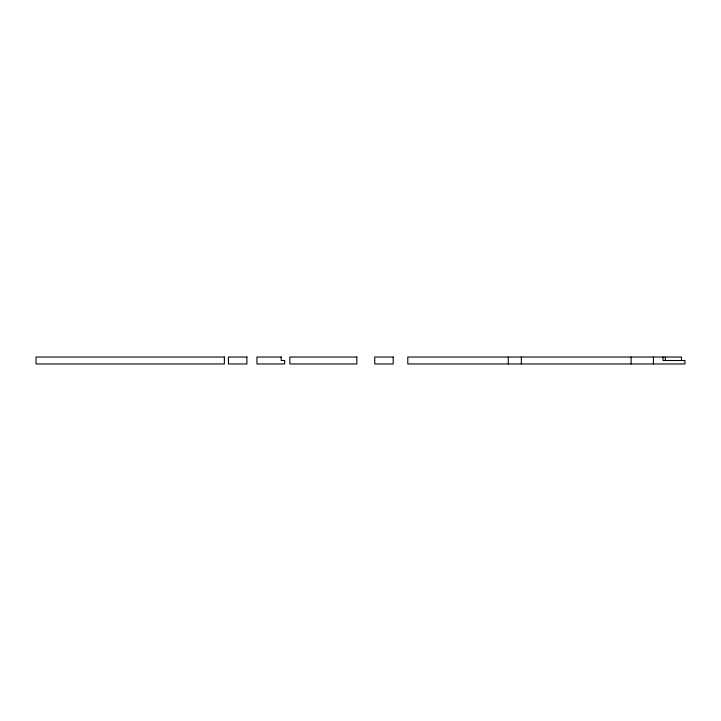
<?xml version="1.0" encoding="UTF-8"?>
<svg xmlns="http://www.w3.org/2000/svg" width="721" height="721" viewBox="0 0 721 721"><rect width="100%" height="100%" fill="white"/><g stroke="black" fill="none" stroke-linecap="round" stroke-linejoin="round"><path stroke-width="1.08" d="M681.489 360.5L681.489 357.039L407.789 357.039L407.789 363.961L684.95 363.961L684.95 360.5L663.005 360.5L663.005 357.039M665.321 357.039L665.321 360.5M653.406 357.039L653.406 363.961M631.1 357.039L631.1 363.961M521.355 357.039L521.355 363.961M508.296 357.039L508.296 363.961M224.375 357.039L36.05 357.039L36.05 363.961L224.375 363.961L224.375 357.039M246.906 357.039L228.431 357.039L228.431 363.961L246.906 363.961L246.906 357.039M281.199 357.039L256.946 357.039L256.946 363.961L284.669 363.961L284.669 360.5L281.199 360.5L281.199 357.039M356.841 357.039L289.86 357.039L289.86 363.961L356.841 363.961L356.841 357.039M393.215 357.039L374.74 357.039L374.74 363.961L393.215 363.961L393.215 357.039"/></g></svg>
